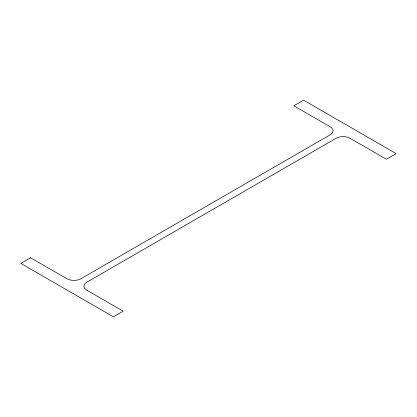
<?xml version="1.0" encoding="UTF-8"?>
<svg xmlns="http://www.w3.org/2000/svg" width="417" height="417" viewBox="0 0 417 417"><rect width="100%" height="100%" fill="white"/><g stroke="black" fill="none" stroke-linecap="round" stroke-linejoin="round"><path stroke-width="0.63" d="M30.613 257.763L20.85 263.398L113.414 316.837L123.171 311.202L86.767 290.185A9.742 5.624 0 0 1 86.767 282.231L336.201 138.22A9.742 5.624 0 0 1 349.983 138.22L386.387 159.237L396.15 153.602L303.586 100.163L293.829 105.798L330.233 126.815A9.742 5.624 0 0 1 330.233 134.769L80.799 278.78A9.742 5.624 0 0 1 67.017 278.78L30.613 257.763"/></g></svg>
